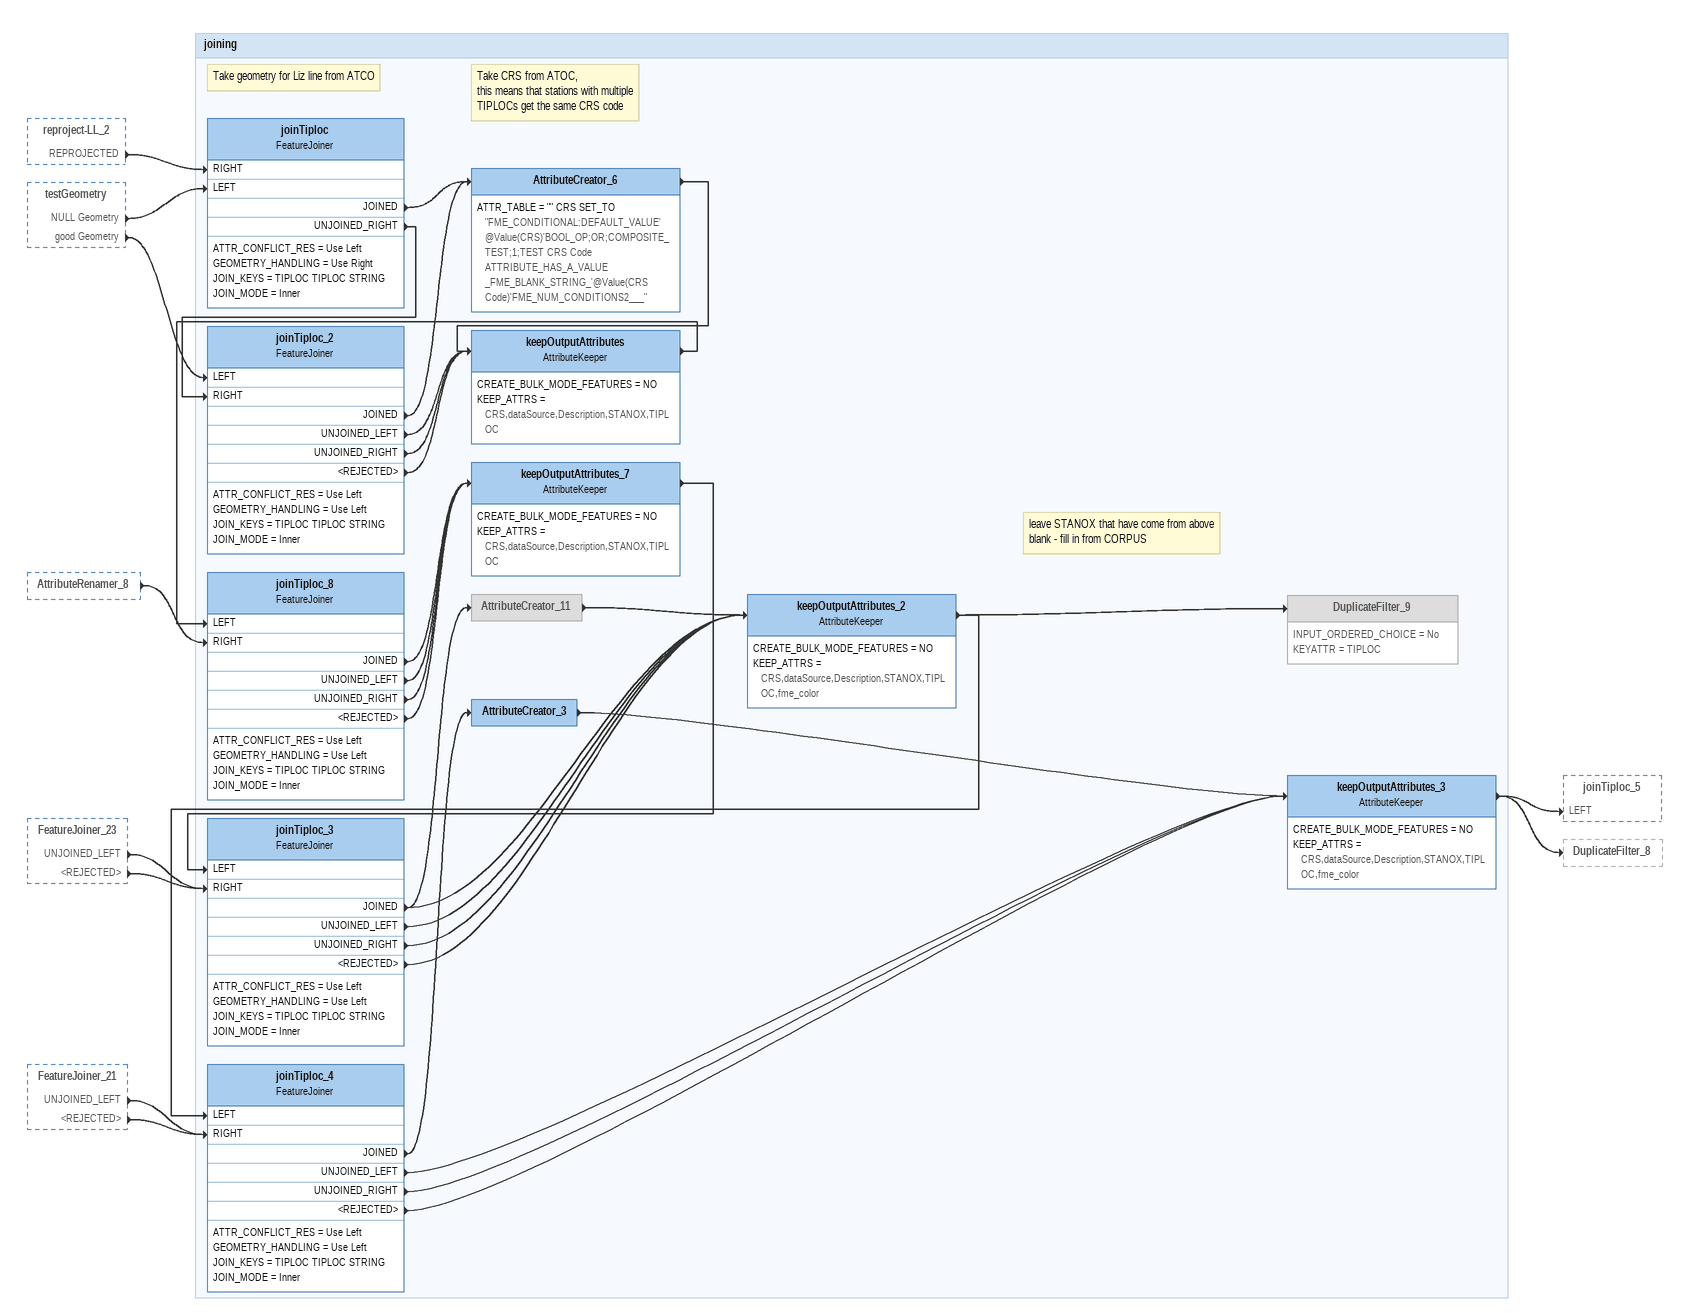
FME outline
reproject-LL_2 [outside]
    REPROJECTED -> joinTiploc [RIGHT]
testGeometry [outside]
    NULL Geometry -> joinTiploc [LEFT]
    good Geometry -> joinTiploc_2 [LEFT]
AttributeRenamer_8 [outside]
    -> joinTiploc_8 [RIGHT]
FeatureJoiner_23 [outside]
    UNJOINED_LEFT -> joinTiploc_3 [RIGHT]
    <REJECTED> -> joinTiploc_3 [RIGHT]
FeatureJoiner_21 [outside]
    UNJOINED_LEFT -> joinTiploc_4 [RIGHT]
    <REJECTED> -> joinTiploc_4 [RIGHT]

Bookmark: joining
Note: Take geometry for Liz line from ATCO
joinTiploc: FeatureJoiner
    ATTR_CONFLICT_RES = Use Left
    GEOMETRY_HANDLING = Use Right
    JOIN_KEYS = TIPLOC TIPLOC STRING
    JOIN_MODE = Inner
    JOINED -> AttributeCreator_6
    UNJOINED_RIGHT -> joinTiploc_2 [RIGHT]
joinTiploc_2: FeatureJoiner
    ATTR_CONFLICT_RES = Use Left
    GEOMETRY_HANDLING = Use Left
    JOIN_KEYS = TIPLOC TIPLOC STRING
    JOIN_MODE = Inner
    JOINED -> AttributeCreator_6
    UNJOINED_LEFT -> keepOutputAttributes
    UNJOINED_RIGHT -> keepOutputAttributes
    <REJECTED> -> keepOutputAttributes
Note: Take CRS from ATOC, / this means that stations with multiple TIPLOCs get the same CRS code
AttributeCreator_6
    ATTR_TABLE = "" CRS SET_TO "FME_CONDITIONAL:DEFAULT_VALUE'@Value(CRS)'BOOL_OP;OR;COMPOSITE_TEST;1;TEST CRS Code ATTRIBUTE_HAS_A_VALUE _FME_BLANK_STRING_'@Value(CRS Code)'FME_NUM_CONDITIONS2___"
    -> keepOutputAttributes
keepOutputAttributes: AttributeKeeper
    CREATE_BULK_MODE_FEATURES = NO
    KEEP_ATTRS = CRS,dataSource,Description,STANOX,TIPLOC
    -> joinTiploc_8 [LEFT]
joinTiploc_8: FeatureJoiner
    ATTR_CONFLICT_RES = Use Left
    GEOMETRY_HANDLING = Use Left
    JOIN_KEYS = TIPLOC TIPLOC STRING
    JOIN_MODE = Inner
    JOINED -> keepOutputAttributes_7
    UNJOINED_LEFT -> keepOutputAttributes_7
    UNJOINED_RIGHT -> keepOutputAttributes_7
    <REJECTED> -> keepOutputAttributes_7
keepOutputAttributes_7: AttributeKeeper
    CREATE_BULK_MODE_FEATURES = NO
    KEEP_ATTRS = CRS,dataSource,Description,STANOX,TIPLOC
    -> joinTiploc_3 [LEFT]
joinTiploc_3: FeatureJoiner
    ATTR_CONFLICT_RES = Use Left
    GEOMETRY_HANDLING = Use Left
    JOIN_KEYS = TIPLOC TIPLOC STRING
    JOIN_MODE = Inner
    JOINED -> AttributeCreator_11
    JOINED -> keepOutputAttributes_2
    UNJOINED_LEFT -> keepOutputAttributes_2
    UNJOINED_RIGHT -> keepOutputAttributes_2
    <REJECTED> -> keepOutputAttributes_2
Note: leave STANOX that have come from above blank - fill in from CORPUS
AttributeCreator_11 [off]
    -> keepOutputAttributes_2
keepOutputAttributes_2: AttributeKeeper
    CREATE_BULK_MODE_FEATURES = NO
    KEEP_ATTRS = CRS,dataSource,Description,STANOX,TIPLOC,fme_color
    -> joinTiploc_4 [LEFT]
    -> DuplicateFilter_9
DuplicateFilter_9 [off]
    INPUT_ORDERED_CHOICE = No
    KEYATTR = TIPLOC
joinTiploc_4: FeatureJoiner
    ATTR_CONFLICT_RES = Use Left
    GEOMETRY_HANDLING = Use Left
    JOIN_KEYS = TIPLOC TIPLOC STRING
    JOIN_MODE = Inner
    JOINED -> AttributeCreator_3
    UNJOINED_LEFT -> keepOutputAttributes_3
    UNJOINED_RIGHT -> keepOutputAttributes_3
    <REJECTED> -> keepOutputAttributes_3
AttributeCreator_3
    -> keepOutputAttributes_3
keepOutputAttributes_3: AttributeKeeper
    CREATE_BULK_MODE_FEATURES = NO
    KEEP_ATTRS = CRS,dataSource,Description,STANOX,TIPLOC,fme_color
    -> joinTiploc_5 [LEFT]
    -> DuplicateFilter_8
